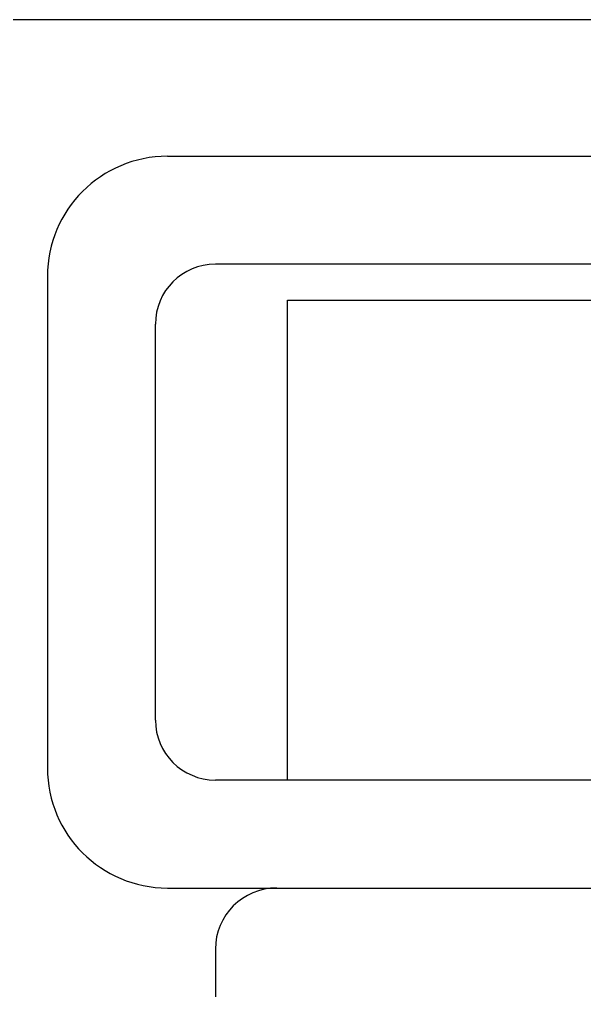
# Model space of a CAD drawing. Extents: x 14204718 to 16986381, y -1556765 to -15898.
# Drawn here: x 14907229.3 to 14907366.2, y -225816.2 to -225580.8 of the extents above; entities that cross this region are included whole.
import ezdxf

# ---------------------------------------------------------------- set-up
doc = ezdxf.new("R2010")
doc.units = 0
doc.header["$LTSCALE"] = 1000
doc.header["$MEASUREMENT"] = 0
doc.layers.add('JZ_0', color=7, linetype='Continuous')

# ---------------------------------------------------------------- blocks, each defined once
blk = doc.blocks.new('抗震大样1')
at = {"color": 5, "linetype": 'Continuous'}
for p, q in [((2091.74, -3695.96), (2241.29, -3695.96)), ((2277.01, -3733.34), (2108.35, -3733.34)), ((2050.2, -3737.5), (2050.2, -3907.82)), ((2133.28, -3911.97), (2133.28, -3745.8)), ((2133.28, -3745.8), (2277.01, -3745.8)), ((2087.58, -3891.2), (2087.58, -3754.11)), ((2274.52, -3911.97), (2108.35, -3911.97)), ((2091.74, -3949.36), (2548.69, -3949.36))]:
    blk.add_line(p, q, dxfattribs=at)
at = {"color": 3, "linetype": 'Continuous'}
blk.add_line((2108.35, -3970.54), (2108.35, -4335.71), dxfattribs=at)
at = {"color": 5, "linetype": 'Continuous'}
for centre, radius, start, end in [((2091.74, -3737.5), 41.54, 90, 180), ((2108.35, -3754.11), 20.77, 90, 180), ((2108.35, -3891.2), 20.77, 180, 270), ((2091.74, -3907.82), 41.54, 180, 270)]:
    blk.add_arc(centre, radius, start, end, dxfattribs=at)
at = {"color": 3, "linetype": 'Continuous'}
blk.add_arc((2129.54, -3970.54), 21.19, 90, 180, dxfattribs=at)

msp = doc.modelspace()

# ---------------------------------------------------------------- linework, layer by layer
at = {"layer": 'JZ_0', "color": 8}
msp.add_line((14904849.65, -225580.79), (14922082.64, -225580.79), dxfattribs=at)

# ---------------------------------------------------------------- block references
at = {"xscale": 0.7, "yscale": 0.7, "zscale": 0.7}
msp.add_blockref('抗震大样1', (14905800.93, -223026.79), dxfattribs=at)

doc.saveas('drawing.dxf')
